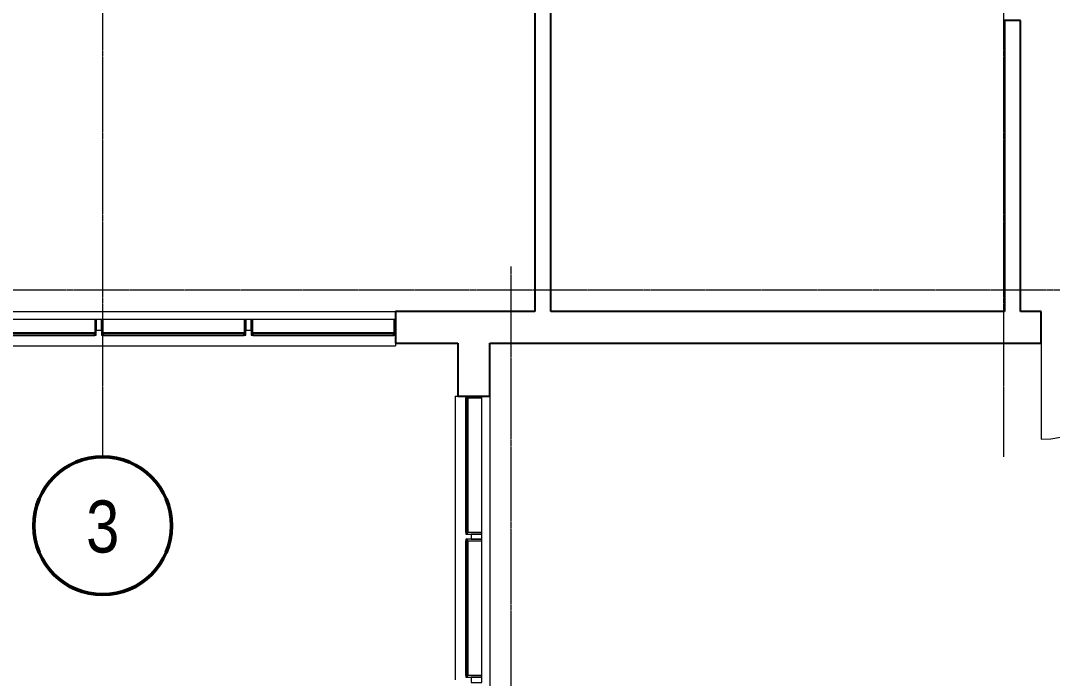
# Model space of a CAD drawing. Header units: millimetres. Extents: x -12805 to 29056, y -26186 to 10516.
# Drawn here: x 6871 to 16602, y -13041 to -6834 of the extents above; entities that cross this region are included whole.
import ezdxf

# ---------------------------------------------------------------- set-up
doc = ezdxf.new("R2010")
doc.units = ezdxf.units.MM
doc.linetypes.add('Grid Line', pattern=[21, 12, -3, 3, -3])
for name, color, linetype, lineweight in [('A-G25-M-Walls', 250, 'Continuous', 15), ('A-G252-M-WallsInternal', 250, 'Continuous', 15), ('A-G321-M-WindowCills', 3, 'Continuous', 15), ('A-G321-M-Windows', 6, 'Continuous', 15), ('A-G322-M-Doors', 1, 'Continuous', 15), ('A-Z042-M-GridLines', 1, 'Continuous', 5)]:
    doc.layers.add(name, color=color, linetype=linetype, lineweight=lineweight)
doc.styles.get("Standard").update_dxf_attribs({"font": 'txt.shx'})

# ---------------------------------------------------------------- blocks, each defined once
blk = doc.blocks.new('Curtain Wall Panel - Plain - Curtain Wall Panel - Plain-230647-First Floor')
at = {"layer": 'A-G321-M-Windows', "lineweight": 20}
for p, q in [((-635, 75), (-650, 75)), ((-650, 75), (-650, -75)), ((-635, -75), (-635, 75)), ((635, 75), (635, -75)), ((650, 75), (635, 75)), ((650, -75), (650, 75)), ((-650, -75), (-635, -75)), ((635, -75), (650, -75))]:
    blk.add_line(p, q, dxfattribs=at)
at = {"layer": 'A-G321-M-Windows', "lineweight": 25}
for p, q in [((635, 75), (-635, 75)), ((-635, 75), (-635, 55)), ((-635, 55), (635, 55)), ((635, 55), (635, 75))]:
    blk.add_line(p, q, dxfattribs=at)
at = {"layer": 'A-G321-M-Windows'}
blk.add_line((-635, -75), (635, -75), dxfattribs=at)
blk = doc.blocks.new('Rectangular Mullion - 50 x 250mm-V2-First Floor')
at = {"layer": 'A-G321-M-WindowCills'}
blk.add_line((10970.5, -11703.8), (10970.5, -13053.8), dxfattribs=at)
blk = doc.blocks.new('Rectangular Mullion - 50 x 250mm-230646-First Floor')
at = {"layer": 'A-G321-M-WindowCills'}
for q in [(20495.5, -22878.8), (21820.5, -22903.8)]:
    blk.add_line((20495.5, -22903.8), q, dxfattribs=at)
blk = doc.blocks.new('Rectangular Mullion - 50 x 100mm-227649-First Floor')
at = {"layer": 'A-G321-M-WindowCills', "lineweight": 20}
for p, q in [((-25, 75), (25, 75)), ((-25, -25), (-25, 75)), ((25, 75), (25, -25)), ((25, -25), (-25, -25))]:
    blk.add_line(p, q, dxfattribs=at)
blk = doc.blocks.new('Curtain Wall Panel - Plain - Curtain Wall Panel - Plain-238082-First Floor')
at = {"layer": 'A-G321-M-Windows', "lineweight": 20}
for p, q in [((-665.4, 75), (-680.4, 75)), ((-680.4, 75), (-680.4, -75)), ((-665.4, -75), (-665.4, 75)), ((665.4, 75), (665.4, -75)), ((680.4, 75), (665.4, 75)), ((680.4, -75), (680.4, 75)), ((-680.4, -75), (-665.4, -75)), ((665.4, -75), (680.4, -75))]:
    blk.add_line(p, q, dxfattribs=at)
at = {"layer": 'A-G321-M-Windows', "lineweight": 25}
for p, q in [((665.4, 75), (-665.4, 75)), ((-665.4, 75), (-665.4, 55)), ((-665.4, 55), (665.4, 55)), ((665.4, 55), (665.4, 75))]:
    blk.add_line(p, q, dxfattribs=at)
at = {"layer": 'A-G321-M-Windows'}
blk.add_line((-665.4, -75), (665.4, -75), dxfattribs=at)
blk = doc.blocks.new('Rectangular Mullion - 50 x 250mm-237901-First Floor')
at = {"layer": 'A-G321-M-WindowCills'}
for p in [(9020.5, -9903.8), (10406.2, -9878.8)]:
    blk.add_line(p, (10406.2, -9903.8), dxfattribs=at)
blk = doc.blocks.new('Rectangular Mullion - 50 x 250mm-237902-First Floor')
at = {"layer": 'A-G321-M-WindowCills'}
blk.add_line((7609.8, -9903.8), (9020.5, -9903.8), dxfattribs=at)
blk = doc.blocks.new('Concept Dbl Door - 1810 x 2110mm-248273-First Floor')
at = {"layer": 'A-G322-M-Doors'}
for p, q in [((-905, 150), (-905, 1055)), ((905, 150), (905, 1055))]:
    blk.add_line(p, q, dxfattribs=at)
for centre, start, end in [((-905, 150), 360, 90), ((905, 150), 90, 180)]:
    blk.add_arc(centre, 905, start, end, dxfattribs=at)
blk = doc.blocks.new('Grid - AEC-Grid_Head_Circle-202168-First Floor')
at = {"layer": 'A-Z042-M-GridLines', "lineweight": 50}
blk.add_circle((0, 0), 6.5, dxfattribs=at)

msp = doc.modelspace()

# ---------------------------------------------------------------- linework, layer by layer
at = {"layer": 'A-G25-M-Walls'}
for p, q in [((-9293.8, -9578.8), (10406.2, -9578.8)), ((11295.5, -10378.8), (11295.5, -14378.8))]:
    msp.add_line(p, q, dxfattribs=at)
at = {"layer": 'A-G25-M-Walls', "lineweight": 25}
for p, q in [((11295.5, -9578.8), (10406.2, -9578.8)), ((10406.2, -9578.8), (10406.2, -9878.8)), ((10406.2, -9878.8), (10995.5, -9878.8)), ((10995.5, -9878.8), (10995.5, -10378.8)), ((11295.5, -10378.8), (11295.5, -9878.8)), ((10995.5, -10378.8), (11295.5, -10378.8))]:
    msp.add_line(p, q, dxfattribs=at)
at = {"layer": 'A-G252-M-WallsInternal', "lineweight": 25}
for p, q in [((11720.5, -2333.8), (11720.5, -9578.8)), ((11870.5, -9578.8), (11870.5, -2578.8)), ((16150.3, -6833.8), (16150.3, -9578.8)), ((16300.3, -6833.8), (16150.3, -6833.8)), ((16300.3, -9578.8), (16300.3, -6833.8)), ((11720.5, -9578.8), (11295.5, -9578.8)), ((16150.3, -9578.8), (11870.5, -9578.8)), ((16495.5, -9578.8), (16300.3, -9578.8)), ((16495.5, -9878.8), (16495.5, -9578.8)), ((11295.5, -9878.8), (16495.5, -9878.8))]:
    msp.add_line(p, q, dxfattribs=at)
at = {"layer": 'A-Z042-M-GridLines', "linetype": 'Grid Line'}
for p, q in [((7645.5, -10951.1), (7645.5, 9216.1)), ((16145.5, -10951.1), (16145.5, 9216.1)), ((11495.5, -9153.4), (11495.5, -24886.2)), ((27756.4, -9378.8), (-11505.3, -9378.8))]:
    msp.add_line(p, q, dxfattribs=at)

# ---------------------------------------------------------------- block references
at = {"layer": 'A-G321-M-WindowCills', "extrusion": (0, 0, -1)}
for p in [(-7609.8, -9728.8), (-9020.5, -9728.8)]:
    msp.add_blockref('Rectangular Mullion - 50 x 100mm-227649-First Floor', p, dxfattribs=at)
at = {"layer": 'A-G321-M-WindowCills'}
for name, p in [('Rectangular Mullion - 50 x 250mm-237902-First Floor', (-1410.7, 0)), ('Rectangular Mullion - 50 x 250mm-237902-First Floor', (0, 0)), ('Rectangular Mullion - 50 x 250mm-237901-First Floor', (0, 0)), ('Rectangular Mullion - 50 x 250mm-V2-First Floor', (0, 0))]:
    msp.add_blockref(name, p, dxfattribs=at)
at = {"layer": 'A-G321-M-WindowCills', "rotation": 269.9999999999999}
msp.add_blockref('Rectangular Mullion - 50 x 250mm-230646-First Floor', (33874.3, 10116.7), dxfattribs=at)
at = {"layer": 'A-G321-M-WindowCills', "extrusion": (0, 0, -1), "rotation": 90.00000000000007}
for p in [(-11145.5, -11703.8), (-11145.5, -13053.8)]:
    msp.add_blockref('Rectangular Mullion - 50 x 100mm-227649-First Floor', p, dxfattribs=at)
at = {"layer": 'A-G321-M-Windows'}
for name, p, rotation in [('Curtain Wall Panel - Plain - Curtain Wall Panel - Plain-238082-First Floor', (6904.4, -9728.8), 180), ('Curtain Wall Panel - Plain - Curtain Wall Panel - Plain-238082-First Floor', (8315.2, -9728.8), 180), ('Curtain Wall Panel - Plain - Curtain Wall Panel - Plain-238082-First Floor', (9725.9, -9728.8), 180), ('Curtain Wall Panel - Plain - Curtain Wall Panel - Plain-230647-First Floor', (11145.5, -11028.8), 89.99999999999991), ('Curtain Wall Panel - Plain - Curtain Wall Panel - Plain-230647-First Floor', (11145.5, -12378.8), 89.99999999999991)]:
    msp.add_blockref(name, p, dxfattribs=dict(at, rotation=rotation))
at = {"layer": 'A-G322-M-Doors', "rotation": 180}
msp.add_blockref('Concept Dbl Door - 1810 x 2110mm-248273-First Floor', (17400.5, -9728.8), dxfattribs=at)
at = {"layer": 'A-Z042-M-GridLines', "lineweight": 50, "xscale": 99.99999999999993, "yscale": 99.99999999999993, "zscale": 99.99999999999993}
msp.add_blockref('Grid - AEC-Grid_Head_Circle-202168-First Floor', (7645.5, -11601.1), dxfattribs=at)

# ---------------------------------------------------------------- texts
at = {"layer": 'A-Z042-M-GridLines', "insert": (7645.4, -11362), "char_height": 491.641, "width": 372, "attachment_point": 2, "line_spacing_factor": 0.968573}
msp.add_mtext('\\fArial Narrow|b0|i0|c0|p34|;3', dxfattribs=at)

doc.saveas('drawing.dxf')
